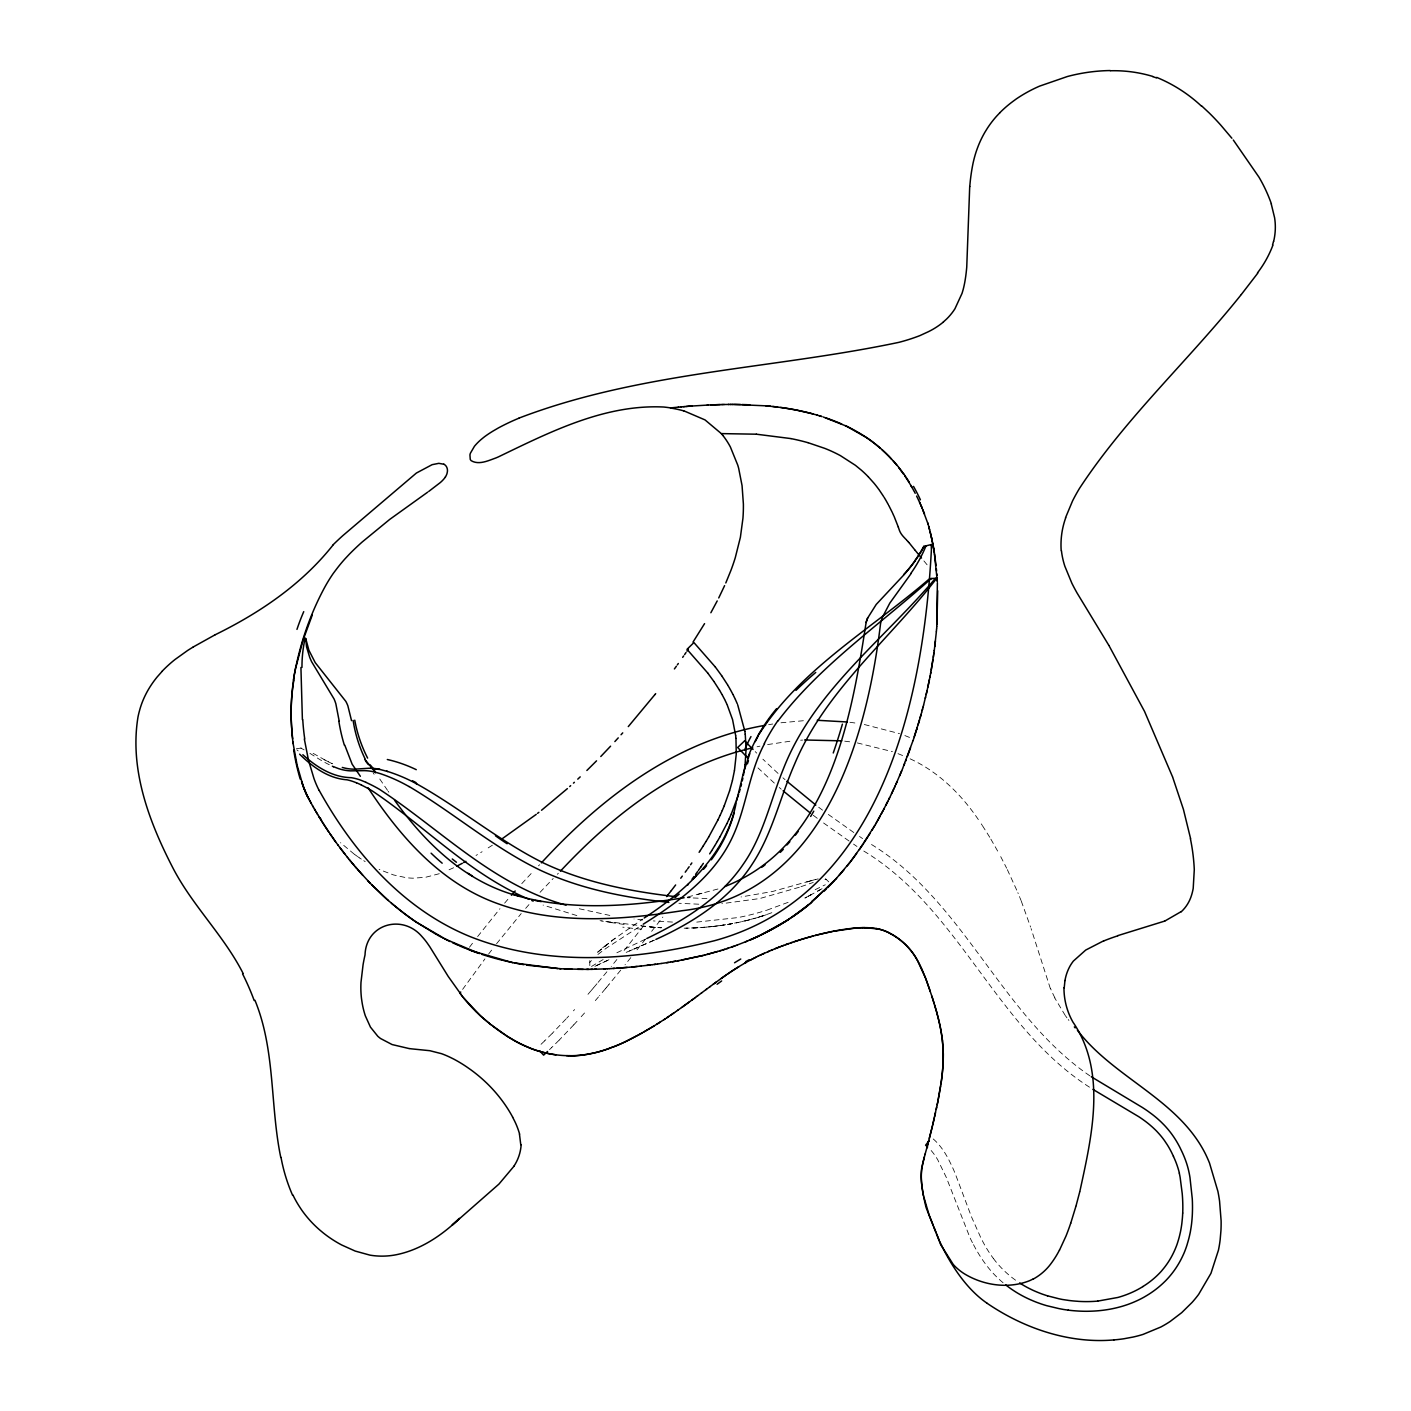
<?xml version="1.0" encoding="UTF-8"?>
<svg xmlns="http://www.w3.org/2000/svg" width="1411" height="1411" viewBox="0 0 1411 1411"><rect width="100%" height="100%" fill="white"/><g stroke="black" fill="none" stroke-linecap="round" stroke-linejoin="round"><path stroke-width="0.75" stroke-dasharray="5 3.75" d="M462.614 989.376L484.925 958.916M469.457 947.275L473.514 941.913M488.559 954.118L492.686 948.721M477.623 936.587L499.953 908.702M496.566 943.747L521.206 913.552M643.575 925.933L622.568 952.425M651.635 931.331L662.87 917.062M645.55 939.038L634.968 952.407M630.823 957.593L625.038 964.789M616.872 959.515L611.245 966.447M620.734 970.133L608.988 984.437M606.871 971.791L597.118 983.555M608.846 984.613L606.571 987.347M606.43 987.524L605.566 988.547M605.425 988.723L599.516 995.725M596.976 983.714L593.908 987.365M593.643 987.682L591.262 990.487M504.627 903.146L509.706 897.237M590.892 990.91L587.981 994.314M598.511 996.889L595.336 1000.593M525.668 908.367L530.183 903.216M584.524 1012.992L581.173 1016.731M574.577 1009.588L573.466 1010.823M521.77 883.639L533.093 871.469M577.028 1021.299L573.801 1024.809M568.668 1016.096L566.711 1018.231M540.043 892.334L553.218 878.471M573.748 1024.862L559.285 1040.013M566.023 1018.954L552.248 1033.363M538.508 865.843L539.602 864.731M557.327 874.273L558.368 873.233M552.071 1033.54L544.717 1040.807M559.109 1040.189L551.525 1047.685M544.664 1040.859L538.984 1046.256M551.454 1047.756L549.514 1049.625M615.143 938.209L596.236 953.342L612.039 940.484L642.605 919.125M597.929 954.453L602.744 950.732A253.469 253.151 -31.6 0 1 607.559 947.328L641.599 925.228M591.526 966.447L603.132 959.551M492.386 845.207L486.724 848.822M482.103 851.715L480.692 852.597M477.465 854.572L476.036 855.436M809.667 895.509L820.126 889.759M817.692 891.099L822.578 888.401M808.873 895.932L808.08 896.355L811.272 894.645L804.887 898.049L807.286 896.796M594.931 966.341L609.869 959.339L596.606 965.459M815.17 889.688L825.294 884.768M645.092 939.338L614.579 953.854M453.619 867.747L445.77 871.257M654.193 940.185L634.227 948.968M654.175 940.185L626.184 952.39M632.622 949.638L629.412 951.014M788.114 902.352L766.455 910.324M800.989 886.672L813.23 882.457M799.296 887.254L759.771 898.542L721.868 903.693M439.297 873.709L425.522 877.289L412.982 878.189A68.187 68.134 -34.9 0 1 405.874 877.624L393.581 874.961L381.023 870.199M684.176 928.191C712.802 927.856 741.498 923.57 768.536 913.975M717.952 889.001L687.157 897.131M758.43 917.291L765.168 915.139M809.614 881.099L772.54 891.487L741.092 896.955M815.241 879.564L806.88 881.893L808.697 881.364M806.88 881.893L818.168 878.877M744.849 920.977L751.64 919.231M757.054 746.789L759.929 746.154M727.688 924.434L738.006 922.512M767.619 744.567L791.853 740.969M768.625 724.69L772.734 724.002M720.774 925.493L731.127 923.852M296.31 748.8L302.554 747.795M713.843 926.374L724.231 924.999M780.971 722.785L804.781 720.598M706.893 927.062L717.317 925.951M699.909 927.591L710.368 926.745M800.654 740.211L802.612 740.087M692.924 927.962L703.401 927.362M696.434 927.803L685.94 928.156M696.752 922.106L737.83 917.591A243.539 243.239 25.2 0 0 766.438 910.271M706.929 898.56L687.351 897.713M698.78 904.204L678.903 903.269M672.518 922.071L653.328 920.924M650.683 927.098L661.3 927.75L641.811 926.374M657.773 927.574L661.3 927.75M654.228 927.344L600.045 920.678M642.781 919.954L634.015 918.984M844.695 741.163L851.997 742.098M849.933 722.291L857.147 723.296M624.156 924.452L608.564 922.177M612.004 922.723L601.739 920.995M857.324 742.927L892.44 751.657M609.852 915.439L576.993 908.261M864.326 724.513L899.512 733.614M576.852 915.58L543.094 905.068M904.874 735.572L910.183 737.688M897.978 753.65L904.768 756.402M910.113 758.818C939.179 772.134 962.425 795.487 979.904 821.89M300.808 748.077L304.123 749.876M324.071 759.612L332.414 763.757A122.087 121.805 72.7 0 1 324.124 759.524L310.843 752.063M365.184 861.592L363.756 860.692M309.909 753.351L318.745 758.889A128.383 128.101 83.2 0 0 330.227 765.185M1089.486 1087.175C995.319 1026.961 959.304 908.19 862.721 850.41M361.304 859.087L359.734 858.047M1089.874 1075.835C1000.134 1014.35 963.237 899.089 869 842.984M359.558 857.923L358.006 856.865M859.493 836.458L862.597 838.593M853.532 844.095L856.971 846.459M849.087 841.044L823.389 822.842M853.814 832.543L827.234 813.653M357.494 856.495L354.602 854.431M354.267 854.184L340.492 842.684M817.269 818.309L813.265 815.276M822.56 810.179L818.697 807.251M296.91 749.911L298.18 750.899M933.218 1138.959L933.553 1139.241A48.679 48.679 0 0 1 935.987 1141.534L936.216 1141.746A53.018 53.018 0 0 1 937.698 1143.333L938.086 1143.757A58.451 58.451 81.6 0 1 939.655 1145.591L940.096 1146.155A66.088 66.07 78.9 0 1 941.772 1148.342L941.966 1148.589A75.242 75.224 76.2 0 1 943.8 1151.235L944.418 1152.17A89.74 89.722 73.7 0 1 946.622 1155.803L946.852 1156.209A108.788 108.753 72.4 0 1 948.774 1159.719L951.596 1165.415A199.868 199.709 69.3 0 1 955 1173.088L971.597 1217.111L981.015 1238.17A174.4 174.4 0 0 0 983.837 1243.532A149.266 149.249 0 0 0 987.118 1249.194A120.799 120.782 0 0 0 993.326 1258.383M781.218 789.19L779.313 787.514M785.08 779.701L782.929 777.796M774.322 783.087L757.989 767.919M778.061 773.422L762.892 759.189M825.435 878.683L828.768 881.875M756.702 753.121L755.202 751.604M923.905 560.925L927.732 565.564M1068.921 1020.435L1068.233 1019.536M993.326 1258.383L994.896 1260.446A103.356 103.356 0 0 0 996.501 1262.439L996.872 1262.88A100.075 100.075 0 0 0 1014.491 1279.407L1015.338 1280.024A103.373 103.373 0 0 0 1016.361 1280.765M1066.963 1017.842L1065.622 1016.008M1065.252 1015.479L1054.74 997.947M388.184 791.271L388.836 792.206M387.531 790.354L377.936 776.332M981.262 823.901L982.074 825.118M982.426 825.647L989.781 837.305M990.857 839.122L999.341 854.061M975.848 1249.07L972.444 1242.668M1000.716 856.636L1006.643 868.188M1007.348 869.652L1017.084 890.905M1050.348 988.547L1031.088 928.614M1017.842 892.687L1018.231 893.586M1019.465 896.585L1019.836 897.502M1020.082 898.101L1021.053 900.5M1021.282 901.118L1030.594 927.08M589.763 960.644L589.833 966.5M1054.899 997.859A162.582 162.089 30.5 0 1 1050.507 988.476M379.876 869.67A117.942 117.677 38.9 0 1 379.118 869.299M1003.062 1282.74A110.675 110.675 0 0 1 993.415 1273.586L993.027 1273.163A108.136 108.136 0 0 1 991.263 1271.205L989.534 1269.177A132.369 132.369 0 0 1 975.901 1249.052M972.426 1242.668A212.744 212.726 0 0 1 970.133 1238.029L946.27 1177.338L937.68 1159.683A76.935 76.9 72.1 0 0 935.916 1156.879L935.758 1156.614A65.647 65.612 73 0 0 934.135 1154.286L933.694 1153.687A54.782 54.764 74.5 0 0 932.177 1151.729L931.789 1151.27A42.912 42.912 76 0 0 929.584 1148.819M589.78 962.408A61.467 61.467 0 0 1 591.421 960.556M602.656 947.804A250.17 249.923 -34.3 0 1 608.952 942.865M824.959 879.441A29.525 29.525 27 0 1 826.123 879.335M641.494 929.179A151.594 49.932 4.9 0 1 622.798 927.15M771.852 912.688A243.627 243.292 21.5 0 1 734.549 923.094M690.455 897.484A97.112 26.015 5.6 0 1 687.245 897.273M373.174 772.858A100.269 1.164 55.7 0 1 374.127 774.269M701.99 893.269A142.317 77.781 -11.5 0 1 697.581 894.38"/><path stroke-width="1.5" d="M300.931 667.474L302.395 719.681M1064.229 987.753L1064.952 980.539M936.939 624.279L937.698 590.768M936.816 626.131L937.38 582.708M936.675 628.001L936.798 626.378M936.516 629.853L936.657 628.195M969.71 186.552L966.747 267.032A185.987 185.952 -89.4 0 1 965.741 276.203L965.389 278.567A107.589 107.571 0 0 1 963.166 289.555L962.831 290.666A80.233 80.233 0 0 1 962.02 293.4L954.93 308.797A57.428 57.428 0 0 1 946.622 319.009L943.359 321.973M936.357 631.705L936.498 630.011M936.357 631.811L934.241 650.841M935.44 640.982L934.787 646.538M745.096 764.656L746.066 749.17L745.255 734.302M745.061 764.903L744.726 767.496M934.329 650.224L931.242 670.031M933.923 653.134L933.765 654.263M744.691 767.796L744.391 769.753M933.341 657.244L933.606 655.409M940.925 1084.036L941.031 1083.348A192.478 192.478 0 0 0 943.324 1053.364M940.661 1085.817L938.403 1098.728M293.4 680.137C298.726 647.614 309.221 615.76 325.006 586.764A157.468 157.327 -51.7 0 1 333.278 573.413L336.382 569.286A153.235 153.235 0 0 1 344.954 558.897L349.364 554.188A254.28 254.192 -47.7 0 1 362.186 542L389.701 519.424L427.798 492.086M933.006 659.448L930.572 673.717M744.303 770.353L743.421 775.345M294.07 676.963L293.858 678.268A219.622 217.259 48.6 0 0 292.712 738.8M734.443 770.635L736.26 754.091L735.96 738.447M734.425 770.706L732.45 780.389M294.07 675.957L295.869 666.609M922.088 1166.844L923.94 1158.519M930.837 672.306L929.867 677.403M930.149 675.957L927.838 687.192M938.262 1099.416L937.909 1101.268M937.698 1102.273L941.102 1082.819A245.161 245.161 0 0 0 941.895 1076.805L942.513 1070.755A176.428 176.428 0 0 0 943.183 1058.62L943.201 1054.564A139.83 139.83 0 0 0 943.077 1049.502L942.901 1046.468A141.365 141.365 0 0 0 941.384 1033.381L940.714 1029.395A220.539 220.539 0 0 0 935.705 1008.742L934.593 1004.844M932.459 1125.907L937.733 1102.15M929.426 679.626L927.027 690.879M937.592 1102.82L937.221 1104.672M742.874 778.096L742.257 780.936M936.728 1107.018L936.234 1109.346M296.098 666.468L302.995 640.312L312.219 615.196M935.511 1112.662L935.07 1114.655M934.629 1116.63L934.858 1115.642M927.098 690.561L923.605 705.041M926.745 692.095L926.18 694.529M934.399 1117.618L932.794 1124.532M736.63 800.778L743.65 771.923L749.788 753.721M732.397 780.6L729.593 790.795M736.119 802.947C726.63 854.043 685.728 890.852 644.192 918.014M925.598 697.034L925.299 698.286M932.248 1126.789L932.548 1125.519M929.373 1138.307L932.318 1126.489M932.018 1127.689L926.78 1148.095M1079.838 1191.466C1091.708 1136.631 1107.176 1071.99 1072.924 1022.075A69.21 69.104 58.7 0 1 1063.965 987.753M741.498 784.128L740.881 786.544M867.642 617.983A36.545 36.263 -75.8 0 0 866.107 622.498C851.027 720.439 829.033 845.648 724.866 886.531M1079.715 1191.925L1076.064 1205.77M923.129 706.84L923.57 705.165M923.094 707.017L922.177 710.438M928.244 1142.593L928.738 1140.723M927.909 1143.845L927.239 1146.385M1273.533 241.387L1272.51 245.055M922.6 708.851L921.7 712.238M924.099 1157.884L924.364 1156.897M926.904 1147.654L925.016 1154.515M921.612 712.537L920.184 717.635M925.175 1153.969L922.882 1162.787A68.433 68.433 0 0 0 921.806 1168.661L921.63 1170.16A60.867 60.867 0 0 0 921.365 1179.279L921.436 1180.795A87.923 87.923 0 0 0 921.736 1184.34L922.018 1186.845A122.616 122.616 0 0 0 922.441 1189.861L923.482 1195.858M921.101 714.372L918.085 724.778M1075.888 1206.387L1070.72 1223.249M740.105 789.366L739.276 792.224M919.531 719.927L913.658 738.711M729.54 790.971L724.302 805.646M916.762 729.117L917.326 727.282M738.676 794.181L731.304 813.988M916.691 729.311L914.275 736.842M913.023 740.581L913.57 738.976M912.97 740.74L902.581 768.678M1065.534 517.714L1072.572 500.887A185.917 185.405 -49.9 0 1 1079.503 488.365C1125.749 417.779 1188.732 360.334 1241.239 294.599M910.536 747.777L907.344 756.525M905.509 761.34L906.232 759.418M903.975 765.221L904.663 763.492M724.266 805.752L722.291 810.461M902.476 768.942L896.003 784.093M901.7 770.829L899.601 775.856M722.238 810.62L720.174 815.223M731.215 814.218L729.117 818.909M725.801 582.955L730.951 570.326A222.427 222.427 0 0 0 735.29 557.645L740.387 537.309L742.944 518.243A159.461 159.461 0 0 0 743.385 504.027L742.063 485.631L738.676 468.364A117.289 117.289 0 0 0 737.759 465.136L730.369 446.952A76.123 76.123 0 0 0 722.82 435.382M896.92 782.029L895.826 784.481M724.601 585.636L718.728 597.947M894.909 786.509L895.526 785.151M894.468 787.479L895.227 785.786M894.592 787.197L890.606 795.698M728.993 819.174L726.894 823.636M720.069 815.417L717.899 819.985M893.657 789.225L891.523 793.776M888.859 799.261L890.5 795.91M726.806 823.777L720.051 836.67M717.864 820.056L708.763 836.899M889.671 797.638L883.586 809.632M764.515 743.65C748.571 773.457 746.419 808.203 731.815 838.487C713.543 876.619 678.109 902.335 643.222 924.205M887.766 801.466L885.843 805.293M755.202 741.657L758.095 736.136M717.211 600.927L710.862 612.744M1059.52 1250.111L1065.993 1236.071A233.291 233.291 0 0 0 1070.702 1223.249M884.238 808.38L876.407 822.684M883.145 810.461L881.169 814.165M880.235 815.858L877.483 820.814M719.945 836.864L717.37 841.362M875.702 823.918L876.637 822.296M875.878 823.618L873.709 827.322M759.947 732.838C801.801 668.32 871.257 628.883 928.491 579.639A16.861 16.844 -4.2 0 1 930.413 578.598M717.247 841.556L714.583 846.018M708.639 837.111L706.064 841.415M874.767 825.523L859.387 849.598M704.565 623.627L693.013 642.093M873.162 828.257L871.91 830.321M714.477 846.194L711.726 850.621M705.941 841.591L703.295 845.859M870.023 833.407L868.753 835.471M445.382 476.918L445.929 476.018A12.593 12.576 0 0 0 447.058 473.338L447.393 471.574A8.872 8.872 0 0 0 447.305 468.963L447.181 468.47A6.561 6.561 0 0 0 443.865 464.184M514.345 1165.786L498.912 1184.111L452.155 1225.154L459.404 1218.381A163.905 163.905 0 0 1 450.356 1226.706C434.711 1239.934 416.368 1250.746 396.085 1254.767A72.966 72.966 0 0 1 369.964 1255.137L355.184 1251.063L341.709 1244.996A118.348 118.348 0 0 1 323.225 1232.897L319.733 1229.986A109.97 109.97 0 0 1 301.584 1209.88L300.472 1208.204A108.612 108.612 0 0 1 294.705 1198.556L292.906 1195.011M711.638 850.78L709.662 853.867M703.189 846.036L700.173 850.71M868.1 836.476L863.902 842.967M699.821 851.256L699.098 852.332M688.374 649.06L686.963 651.141M911.312 573.236L889.812 603.114L882.404 617.33A50.567 50.461 0.3 0 0 880.552 623.627C866.442 741.657 821.784 894.75 682.113 910.712C619.288 920.466 552.248 925.21 491.857 901.435C438.168 880.199 398.925 834.924 368.024 787.744M862.897 844.466L850.498 861.662M686.011 652.535L684.582 654.598M703.348 863.356L700.703 867.183M683.63 655.974L682.677 657.35M778.043 720.898C820.02 665.428 878.7 625.655 930.025 579.551A15.521 15.486 -4.2 0 1 931.789 578.51M700.667 867.236L698.374 870.481M1257.765 273.152L1241.363 294.44M691.849 862.95L690.543 864.784M460.744 992.021L459.915 993.185L461.326 995.02M678.321 663.505L677.351 664.863M697.616 871.557L695.57 874.397M689.168 866.724L687.668 868.806M914.945 561.031L913.217 563.412M676.38 666.239L674.405 668.937M856.636 853.461L850.939 861.098M686.91 869.846L685.217 872.192M694.089 876.425L692.095 879.159M682.307 876.108L680.737 878.224M688.427 884.097L687.633 885.138M675.64 884.962L671.336 890.57M671.089 890.87L668.161 894.645M929.302 1140.441L925.598 1145.221A35.628 35.61 79.7 0 1 927.309 1146.649L927.662 1146.949M850.286 861.945L847.111 865.948M667.844 895.068L666.662 896.585M850.057 862.227L835.153 879.847M655.674 693.63L654.951 694.529M654.827 694.688L628.283 726.594M843.937 869.811L839.086 875.473M511.399 895.279L515.174 890.994M622.727 732.873L621.052 734.743M618.247 737.865L614.861 741.569M836.6 878.259L810.461 903.34M162.212 671.266L157.256 676.857A97.571 97.377 47.7 0 0 149.954 686.963L149.725 687.316A89.175 88.999 46.6 0 0 142.052 702.749A87.993 87.835 40.6 0 0 140.042 708.745L139.107 712.149A97.976 97.818 36.9 0 0 137.996 716.982C129.353 769.559 149.125 821.943 172.918 867.959C192.425 905.686 223.926 935.616 243.151 973.502M610.593 746.172L600.786 756.508M834.342 880.711L827.622 887.713M999.729 112.862L996.536 116.266A98.664 98.664 0 0 0 987.4 128.207L984.843 132.352A100.781 100.781 0 0 0 977.558 147.785L976.412 150.977A111.469 111.469 0 0 0 973.855 159.778L973.149 162.759A188.421 188.421 -71.4 0 0 969.78 186.552M541.418 862.862C601.315 797.568 676.222 740.475 765.556 725.254M596.536 760.846L586.87 770.477M560.432 871.134C612.903 815.064 676.38 765.097 752.769 747.812M333.313 544.681C302.095 584.207 260.135 612.656 215.336 634.685M826.423 888.895L824.112 891.152M580.203 776.861L577.769 779.154M547.556 1051.477L543.623 1055.146L539.513 1050.701M574.383 782.294L573.448 783.14M570.661 785.68L569.727 786.527M567.381 788.626L541.524 810.267M1181.166 911.612L1164.922 920.995M811.66 902.352L791.783 917.309M810.267 903.499L809.702 903.975A237.119 237.119 0 0 1 796.809 913.817L786.509 920.766M538.879 812.33L537.556 813.353M536.233 814.376L501.487 839.245M701.443 993.009L706.523 989.234M701.655 992.85L696.963 996.342M706.064 989.587L710.174 986.518M695.164 997.683L697.598 995.866M709.927 986.712L713.843 983.82M695.482 997.436L691.901 1000.082M693.983 998.547L681.372 1007.701M713.208 984.278L716.294 982.021M714.389 983.414L722.044 977.876M689.45 1001.863L682.077 1007.207M721.215 978.458L726.189 974.966M428.856 491.345L440.144 482.685A31.042 31.024 -35.6 0 0 445.47 476.971M722.45 977.576L723.49 976.853M680.79 1008.107L677.509 1010.435M723.702 976.712L730.369 972.126M677.95 1010.117L675.851 1011.599M675.463 1011.863L670.878 1015.02M673.805 1013.01L666.239 1018.142L668.796 1016.431M727.088 974.348L728.464 973.414M729.328 972.832L731.798 971.174M730.792 971.844L732.979 970.398M664.599 1019.236L665.428 1018.671L663.752 1019.783M732.485 970.733L738.888 966.676M664.034 1019.606L654.21 1025.85M733.279 970.204L733.579 970.01A229.464 229.464 0 0 1 748.006 961.367L750.07 960.256M788.678 919.355L784.833 921.806A248.318 248.318 0 0 1 769.912 930.431L758.607 936.11M660.366 1021.97L656.679 1024.315M786.174 920.977L761.111 934.911M1142.91 1286.567L1142.451 1286.85A91.115 91.115 0 0 1 1134.973 1290.977A95.578 95.578 0 0 1 1128.13 1294.01A99.475 99.475 0 0 1 1122.715 1295.986L1122.133 1296.18A103.567 103.567 0 0 1 1117.847 1297.467L1097.74 1301.101M653.84 1026.079L638.601 1034.933M653.628 1026.203L644.016 1031.9M193.254 646.961L215.213 634.738M744.514 963.325L746.278 962.337M642.393 1032.834L625.091 1041.829A207.787 207.646 -23.5 0 1 619.57 1044.369L609.235 1048.479A140.095 140.095 0 0 1 602.515 1050.719L599.604 1051.565A121.381 121.364 -10.4 0 1 593.714 1053.029L587.752 1054.211A107.836 107.836 0 0 1 578.722 1055.357L576.199 1055.534A105.666 105.666 0 0 1 572.16 1055.693L567.857 1055.693A108.294 108.294 0 0 1 556.992 1054.934L556.34 1054.864A110.005 110.005 0 0 1 525.668 1046.274M465.895 861.345L463.602 862.597M462.314 863.303L456.635 866.266M637.719 1035.409L634.033 1037.367A219.305 219.305 0 0 1 614.755 1046.415L613.803 1046.75M749.841 960.38L752.522 958.969M750.723 959.903L753.421 958.51M753.174 958.633L758.183 956.129M753.88 958.263L756.137 957.134M646.785 938.509C683.453 920.889 719.945 898.701 743.174 864.343C763.263 835.7 770.353 800.848 783.37 768.907C813.406 691.619 882.686 640.682 934.717 579.163A11.429 11.394 -5.4 0 1 935.863 578.263M757.901 956.27L760.564 955M759.788 955.37L761.464 954.577M758.413 936.198L755.749 937.433M758.201 936.287L750.599 939.708M761.164 954.718L762.381 954.171M655.868 939.426C693.33 922.477 729.752 899.107 752.38 863.885C772.452 833.372 780.124 797.109 794.64 764.004C825.082 691.002 888.718 640.329 936.11 579.074A11.5 11.464 -5.7 0 1 937.116 578.175L930.431 578.616M762.081 954.295L772.099 949.938M763.016 953.871L764.392 953.254M754.726 937.892L745.431 941.86M767.831 951.737L769.436 951.049M1103.878 940.714L1085.712 950.062L1073.401 961.05A40.249 40.213 38.7 0 0 1069.485 967.064A44.835 44.799 46 0 0 1064.988 980.539M519.054 418.079C640.717 371.516 772.734 368.976 898.895 342.344A187.346 187.293 -22.6 0 0 919.866 335.624L928.403 331.691A74.448 74.43 -22.5 0 0 943.395 322.025M771.059 950.361L772.681 949.691M747.513 941.014L737.159 945.053M772.328 949.832L776.561 948.121M775.15 948.686L781.747 946.128M1164.692 921.083L1117.759 935.634M777.038 947.945L778.449 947.381M778.925 947.204L780.336 946.658M781.183 946.34L787.215 944.118M782.223 945.952L783.652 945.423M735.431 945.687L737.106 945.088M785.557 944.717L788.89 943.536M735.36 945.723L731.939 946.922M787.461 944.03L792.259 942.372M733.597 946.34L726.736 948.686M790.813 942.865L799.49 940.008M794.181 941.719L795.628 941.243M728.323 948.174L723.243 949.815M796.104 941.084L797.55 940.626M798.044 940.467L800.937 939.55M724.778 949.321L719.751 950.891M800.319 939.744L802.647 939.02M801.43 939.391L806.051 937.998M721.215 950.432L705.077 954.965M802.877 938.95L804.817 938.368M805.787 938.086L816.51 935.105M717.652 951.508L706.876 954.489M806.757 937.804L807.727 937.521M808.221 937.38L811.378 936.481M812.119 936.287L813.089 936.022M815.258 935.44L818.486 934.611M817.498 934.858L825.382 932.953M702.59 955.582L704.883 955M818.962 934.488L832.314 931.472M703.26 955.406L681.425 960.15M702.167 955.688L677.756 960.838M826.37 932.742L833.76 931.189A213.202 213.202 0 0 1 853.461 928.209L863.073 927.662A87.482 87.482 0 0 1 867.377 927.68L871.081 927.874A48.609 48.609 0 0 1 888.895 932.636M833.319 931.278L855.842 928.032M923.905 546.374L932.847 544.187M684.106 897.731C627.525 906.656 568.016 911.136 512.44 894.398C462.667 879.37 424.058 841.45 394.498 800.125M679.15 960.574L672.253 961.791M675.587 961.208L670.419 962.09M670.243 962.126L661.3 963.484M666.662 962.69L668.461 962.408M661.212 963.501L657.72 963.995M657.526 964.03L654.14 964.489M655.674 964.277L652.341 964.718M651.97 964.754L646.961 965.371M650.136 965.001L641.123 966.041M639.395 966.235L640.876 966.076M639.024 966.27L629.747 967.188M637.172 966.464L631.599 967.029M678.515 407.126L670.56 407.902A119.247 119.229 -15.4 0 0 663.646 407.021C604.719 404.163 550.096 431.942 498.4 456.882A120.905 120.764 -26.3 0 1 495.79 457.993C488.206 460.691 478.858 465.242 471.221 460.691A4.603 4.603 0 0 1 470.251 459.333L469.934 454.924A13.263 13.246 0 0 1 470.41 453.196L474.466 446.246A54.659 54.641 -26.1 0 1 482.421 438.433L484.502 436.757A107.977 107.942 -24 0 1 495.173 429.808L498.524 427.868A217.082 217.029 -22.9 0 1 519.072 418.132M678.285 407.162L681.548 406.862M628.971 967.258L616.748 968.228M681.072 406.897L683.876 406.668M627.154 967.417L613.027 968.475M683.647 406.685L685.04 406.562M684.811 406.58L686.628 406.439M686.24 406.474L687.739 406.35M1113.985 1339.903C1069.027 1343.942 1023.398 1328.104 987.047 1303.235M687.492 406.368L688.744 406.262M688.356 406.297L690.102 406.156M689.803 406.192L691.267 406.068M856.336 927.997L858.858 927.821M690.984 406.103L692.36 405.998M691.849 406.033L708.093 405.045M614.508 968.369L611.175 968.581M609.305 968.687L610.875 968.599M607.453 968.775L609.058 968.704M804.57 739.981L841.767 740.846M607.259 968.793L594.525 969.251M707.211 405.08L710.862 404.922M603.626 968.951L605.442 968.881M710.668 404.922L712.678 404.834M712.255 404.851L722.573 404.534M713.825 404.798L720.174 404.587M596.289 969.216L590.874 969.322M721.762 404.551L724.178 404.498M862.897 927.662L864.925 927.644M723.596 404.516L729.064 404.446M592.567 969.304L587.241 969.375M1110.281 70.55L1110.157 70.55A176.763 176.763 0 0 0 1067.404 76.511L1039.59 86.124A142.511 142.511 0 0 0 1016.326 98.911L1012.657 101.61A110.146 110.146 0 0 0 999.711 112.862M728.217 404.446L740.528 404.498M586.711 969.375L588.828 969.357M586.976 969.375L564.435 968.951M730.263 404.446L731.268 404.428M570.167 1055.71L569.021 1055.71M732.291 404.428L733.314 404.428M817.269 720.28L847.358 721.991M583.254 969.392L577.663 969.339M734.337 404.428L766.367 405.857M568.633 1055.71L566.587 1055.675M741.886 404.534L747.389 404.692M572.072 969.234L559.532 968.687M748.535 404.728L749.788 404.781M560.89 968.775L526.638 965.159M756.296 434.2L721.321 433.6L705.024 419.914L683.682 410.76M756.384 434.2L790.971 438.592M557.874 968.581L514.68 963.007M765.82 405.804L776.773 406.95M766.967 405.909L770.459 406.245M668.885 902.387C624.756 897.625 580.327 889.053 539.919 870.058C493.162 847.447 453.636 812.877 409.102 786.527M675.904 896.708C630.646 891.452 585.036 882.686 543.605 863.056C498.453 840.656 459.686 807.586 415.628 783.264M772.787 406.491L775.115 406.756M776.932 406.985L781.341 407.55M776.121 406.879L777.602 407.056M1068.25 1310.131L1067.263 1309.99A145.633 145.368 6.5 0 1 1063.277 1309.426L1062.095 1309.196A144.539 144.239 6.6 0 1 1058.321 1308.456L1046.75 1305.686A132.123 131.84 19.7 0 1 1043.717 1304.769L1041.741 1304.134A128.842 128.683 20.3 0 1 1038.955 1303.147L1036.75 1302.353A124.715 124.679 20.5 0 1 1031.847 1300.342L1030.383 1299.725A118.912 118.912 0 0 1 1017.701 1293.164L1016.484 1292.423A114.026 114.026 0 0 1 1013.204 1290.307L1012.304 1289.725A110.675 110.675 0 0 1 1005.814 1284.962M555.987 1054.811L554.982 1054.687A108.4 108.4 5.9 0 1 550.995 1054.035L548.509 1053.576A108.876 108.876 0 0 1 545.528 1052.923L542.582 1052.2A109.793 109.793 0 0 1 536.762 1050.525L533.887 1049.555A111.328 111.328 0 0 1 531.047 1048.514L520.518 1043.875A144.998 144.998 0 0 1 509.777 1037.861L507.625 1036.538M408.996 1048.532L392.117 1044.563L380.617 1038.549A36.157 36.157 0 0 1 377.76 1036.221L370.44 1027.102L365.326 1015.814A85.507 85.507 0 0 1 361.974 1001.81L361.481 998.441A94.819 94.819 0 0 1 360.987 982.356L363.068 964.771A165.616 165.616 0 0 1 365.026 954.912C366.084 923.605 402.629 913.799 421.977 936.587A66.634 66.634 0 0 1 428.415 944.77A117.554 117.519 58.5 0 1 429.896 946.922L448.239 976.465L462.402 996.342M780.689 407.462L783.246 407.832M781.976 407.638L785.169 408.114M783.899 407.92L786.333 408.29A266.256 266.097 -6.7 0 1 795.698 409.931L811.237 413.476M785.804 408.22L795.698 409.931A243.98 243.821 -5.1 0 1 810.831 413.352L812.859 413.917M523.887 964.701L512.175 962.496M876.266 928.561L877.254 928.738A47.092 46.792 27 0 1 879.229 929.196L881.663 929.849A45.769 45.593 30.4 0 1 888.877 932.812L892.898 934.964A70.85 70.815 39 0 1 895.456 936.587L896.726 937.415A67.781 67.763 42.2 0 1 901.558 941.084L902.335 941.737M791.165 438.645L794.164 439.262A208.246 208.246 0 0 1 807.215 442.472L807.974 442.684M378.783 769.154L387.743 771.517M512.899 962.637L503.656 960.574M511.717 962.39L471.309 950.661M502.228 960.221L497.96 959.127A277.226 277.226 0 0 1 482.65 954.63L481.874 954.383M811.731 413.599L817.463 415.204M808.221 442.754L824.835 448.398A141.647 141.647 0 0 1 840.427 455.647L855.207 465.189M817.057 415.099L819.491 415.822M819.28 415.751L821.96 416.58M566.093 905.157C493.444 885.42 440.408 829.245 379.259 789.19A150.589 150.254 72.3 0 0 365.908 782.347M1047.562 1295.845L1058.779 1298.72A133.745 133.604 4.1 0 0 1062.43 1299.478L1063.612 1299.654A136.02 135.632 6.9 0 0 1067.474 1300.219L1068.444 1300.395A135.121 135.015 6 0 0 1077.651 1301.277L1078.198 1301.348A131.417 131.417 0 0 0 1087.881 1301.595L1087.987 1301.595A125.156 125.156 0 0 0 1097.74 1301.101M819.95 415.963L821.29 416.368M823.301 417.003L846.459 426.157L866.619 437.657A142.952 142.917 -82.6 0 1 873.744 442.807A140.359 140.306 78 0 1 881.134 448.892A140.747 140.641 66.1 0 1 890.711 458.187L891.523 459.139M1152.805 76.653L1156.473 77.905M479.528 953.589L444.236 938.668M470.304 950.273L468.276 949.497M466.212 948.668L467.2 949.074M465.224 948.28L459.316 945.793M333.455 766.667L338.622 768.642A44.923 44.852 -81.2 0 0 350.14 770.865L364.585 770.653A47.233 47.163 72.1 0 1 375.097 772.117L380.564 773.722A162.071 161.842 -33.4 0 1 409.067 786.597M356.472 782.735L361.392 784.957M531.788 900.518L533.182 901.118M443.848 464.237L438.821 463.337L432.101 464.678L416.404 473.038L342.855 535.616A277.614 277.473 -38.5 0 0 333.261 544.628M529.054 899.336C469.74 874.326 425.134 826.282 372.416 791.024A148.719 148.314 68.4 0 0 361.357 785.01M458.346 945.37L452.525 942.724M365.925 782.311L360.881 780.212A52.066 51.819 51.8 0 0 351.216 777.673C332.485 777.32 316.329 766.896 302.854 754.726M525.28 1046.115L525.421 1046.186A133.498 133.428 28.2 0 1 509.389 1037.544L508.912 1037.35M449.033 941.066L450.003 941.543M448.081 940.608L416.651 922.406M889.318 932.971L890.253 933.465A61.502 61.431 36.5 0 1 891.576 934.205L892.457 934.699A68.222 68.222 0 0 1 905.227 944.329L906.179 945.282A66.582 66.582 0 0 1 914.645 955.723L918.261 961.773A108.012 108.012 0 0 1 921.189 967.699L921.612 968.616M442.331 937.68L443.283 938.174M441.378 937.186L437.586 935.158M436.634 934.629L415.222 921.418M508.366 1037.014L505.067 1034.898M1092.925 1089.38L1138.8 1116.718A142.352 142.352 0 0 1 1142.557 1119.276L1145.168 1121.163A109.405 109.405 0 0 1 1147.231 1122.75L1148.078 1123.421A99.846 99.846 0 0 1 1151.235 1126.084L1151.764 1126.542A90.463 90.463 0 0 1 1155.062 1129.611L1155.309 1129.841A84.819 84.819 0 0 1 1156.914 1131.463L1158.625 1133.333A82.949 82.949 0 0 1 1161.235 1136.349L1161.729 1136.966A81.379 81.379 0 0 1 1164.392 1140.458L1167.25 1144.727A90.004 90.004 0 0 1 1169.331 1148.219L1169.596 1148.695A101.751 101.733 0 0 1 1171.659 1152.593L1173.458 1156.367M506.972 1036.115L491.01 1024.703M1091.285 1076.769L1142.222 1107.388A161.577 161.577 0 0 1 1147.831 1111.145L1151.746 1114.02A117.342 117.342 0 0 1 1153.775 1115.59L1153.881 1115.678A109.652 109.635 0 0 1 1157.673 1118.835L1157.937 1119.082A100.886 100.886 0 0 1 1161.376 1122.256L1163.705 1124.585A93.32 93.32 0 0 1 1165.557 1126.542L1166.297 1127.371A92.403 92.403 0 0 1 1169.031 1130.599L1169.49 1131.163A91.01 91.01 0 0 1 1172.276 1134.85L1172.47 1135.132A89.51 89.51 0 0 1 1173.811 1137.054L1175.24 1139.241A97.694 97.694 0 0 1 1177.356 1142.751L1177.762 1143.457A109.935 109.935 0 0 1 1179.896 1147.425L1182.189 1152.187A119.106 119.106 0 0 1 1183.864 1156.015L1184.094 1156.544A99.511 99.511 0 0 1 1186.175 1162.064L1186.316 1162.452A87.623 87.623 0 0 1 1189.173 1173.105L1189.314 1173.811A121.399 121.399 0 0 1 1189.984 1177.621L1192.26 1198.644A164.999 164.999 0 0 1 1192.436 1202.807L1192.454 1203.724A151.294 151.294 0 0 1 1192.383 1213.301L1192.366 1213.83A135.773 135.773 0 0 1 1191.572 1223.796A122.916 122.845 -83.9 0 1 1190.849 1228.893L1190.813 1229.016A116.619 116.496 -83.1 0 1 1190.249 1232.367L1189.879 1234.078A106.407 106.336 -85.6 0 1 1187.427 1243.479L1187.162 1244.484A97.288 97.253 -62.5 0 1 1183.9 1253.409L1183.123 1255.102A90.604 90.586 -63.8 0 1 1178.467 1264.009A87.835 87.835 0 0 1 1169.013 1277.078L1168.431 1277.731A88.611 88.611 0 0 1 1165.38 1280.994L1165.063 1281.294A95.807 95.807 0 0 1 1145.062 1296.533L1144.603 1296.815A101.133 101.133 0 0 1 1140.635 1298.967L1140.035 1299.266A103.409 103.409 0 0 1 1136.79 1300.819A106.583 106.583 0 0 1 1129.682 1303.782L1128.306 1304.293A110.781 110.781 0 0 1 1124.073 1305.704L1123.491 1305.898A114.467 114.467 0 0 1 1119.064 1307.15L1118.059 1307.415A120.164 120.164 0 0 1 1109.24 1309.32L1108.288 1309.479A127.713 127.713 0 0 1 1098.763 1310.713L1098.375 1310.748A134.821 134.821 0 0 1 1088.357 1311.26L1088.322 1311.278A140.853 140.853 0 0 1 1078.286 1311.048L1077.722 1311.013A144.645 144.627 6.5 0 1 1068.25 1310.149M416.157 922.071L412.065 919.231M414.763 921.118L404.886 913.993M986.889 1303.111C966.464 1289.054 950.591 1264.891 939.567 1241.204M411.501 918.843L409.278 917.238M408.731 916.85L407.62 916.039M407.074 915.633L398.925 909.372M404.34 913.587L391.411 903.181M855.701 465.559L861.327 470.163A111.504 111.504 0 0 1 868.206 476.724L868.312 476.83M492.845 1026.15L493.462 1026.626A200.662 200.662 0 0 0 504.203 1034.316M873.815 442.878L873.744 442.807A143.269 143.252 -79.1 0 0 865.507 436.899A149.231 149.213 -51.5 0 0 857.482 431.96A160.783 160.731 -21.8 0 0 845.26 425.611M815.823 805.046L786.862 781.253M810.196 812.93L783.105 790.83M491.945 1025.444L488.576 1022.781M874.767 443.618L880.411 448.275M490.34 1024.192L489.158 1023.24M398.078 908.702L394.498 905.774M463.708 998.018L480.322 1015.691A178.615 178.068 42.8 0 0 484.925 1019.642L488.77 1022.922M393.881 905.262L387.143 899.46M902.529 941.895L902.723 942.054A66.017 66.017 0 0 1 912.053 952.037L912.952 953.254A71.308 71.308 0 0 1 917.027 959.568L925.51 977.999M388.36 900.535L384.462 897.043M1201.696 105.931L1209.227 112.986A255.497 255.497 0 0 1 1220.938 125.314L1231.874 138.243M386.543 898.93L371.552 884.609M882.21 449.88L885.402 452.878M299.626 754.197C312.66 766.949 328.269 778.484 347.088 779.807A54.694 54.376 50.8 0 1 356.436 782.805M383.933 896.567L369.999 883.021M364.885 759.453L373.368 769.859M885.72 453.178L888.771 456.212M476.407 1012.022L476.689 1012.287A179.074 179.074 0 0 0 488.135 1022.393M476.124 1011.74L475.031 1010.664M748.359 758.448L737.653 747.513L744.638 740.81L753.033 749.435M474.766 1010.399L474.502 1010.117A154.84 154.84 0 0 1 464.625 999.129L462.826 996.942M889.036 456.494L890.676 458.222M370.246 883.286L367.671 880.587M1077.404 1030.242C1113.773 1077.969 1177.85 1098.869 1205.488 1154.004A136.99 136.99 0 0 1 1209.509 1163.052L1217.905 1191.36A168.597 168.597 0 0 1 1219.563 1201.114L1221.115 1220.797A144.169 144.169 0 0 1 1220.938 1230.657L1220.145 1239.881A124.045 124.045 0 0 1 1218.434 1250.217L1210.955 1273.339L1198.662 1294.346A115.349 115.349 0 0 1 1192.03 1302.476L1181.712 1312.653L1170.195 1321.437A108.488 108.488 0 0 1 1160.689 1327.081L1143.069 1334.4A120.623 120.623 0 0 1 1132.927 1337.081L1123.809 1338.774A149.531 149.531 0 0 1 1113.985 1339.903M369.559 882.563L357.442 869.317M906.179 539.602L903.463 536.709A27.232 27.232 0 0 1 901.047 533.605L900.782 533.146A16.368 16.368 0 0 1 900.236 532.194L899.759 531.206A23.74 23.74 0 0 1 899.23 529.848L898.296 527.061M868.488 477.024L874.044 483.25A121.628 121.628 0 0 1 878.771 489.352L879.282 490.076M906.726 540.166L907.926 541.471M891.046 458.61L893.269 461.062M1075.182 1027.878L1074.318 1026.908M362.627 875.137L351.321 862.103M908.084 541.665L909.372 543.112M893.392 461.221L895.262 463.372M356.63 868.382L355.025 866.513M721.48 433.794L722.802 435.399M909.566 543.358L914.787 549.849M354.232 865.578L349.205 859.511M895.738 463.954L896.902 465.348M921.506 558.033L915.104 550.237M350.704 861.345L347.353 857.218M347.617 857.571L337.758 844.783M1233.285 139.989L1258.965 177.151A151.153 151.153 0 0 1 1271.399 203.907M462.755 996.836L461.803 995.637M898.648 467.517L901.488 471.239M345.184 854.484L339.998 847.782M715.289 666.962L693.912 642.569L686.998 649.342L707.705 672.976M715.342 667.033L721.638 675.64M707.758 673.047L713.843 681.39M901.523 471.292L903.499 474.025M338.04 845.136L333.913 839.457M335.589 841.803L325.341 826.864M374.18 770.97L375.502 772.822M333.754 839.245L332.414 837.34M879.6 490.517L883.639 496.566M360.369 776.297L352.15 764.215L344.76 745.131M331.779 836.423L329.892 833.689M904.627 475.666L905.456 476.865M721.779 675.851L727.476 684.635M713.984 681.584L719.469 690.12M328.657 831.873L319.345 817.322M905.985 477.659L906.779 478.876M907.008 479.229L910.007 484.026M320.879 819.085L320.244 818.115M324.618 825.735L323.207 823.548M322.537 822.472L321.214 820.373M320.262 818.821L319.962 818.327M319.539 817.639L318.657 816.175M727.635 684.899L730.157 689.238M318.957 816.669L313.365 807.145M719.504 690.155L722.097 694.653M317.581 814.394L315.941 811.607M1108.923 645.48L1144.533 711.409L1172.506 776.738M1108.781 645.268L1077.052 592.973A216.253 216.006 -5.3 0 1 1071.901 583.307L1064.846 566.217A79.281 79.192 -26.2 0 1 1061.619 552.195L1061.495 550.819M910.43 484.749L911.788 487.077M910.8 485.384L911.929 487.324M315.429 810.708L314.406 808.962M912.035 487.518L914.152 491.345M313.454 807.268L312.519 805.646M311.196 803.282L312.554 805.716M730.439 689.75L732.785 694.124M311.214 803.335L308.974 799.173M310.808 802.577L308.109 797.515M722.379 695.147L724.531 699.239M512.704 1117.195L511.787 1115.519A127.925 127.925 0 0 0 505.755 1105.73L505.279 1105.025A144.045 144.045 0 0 0 495.931 1092.872L495.702 1092.608A143.181 143.181 0 0 0 486.971 1083.348L483.797 1080.367A148.984 148.984 0 0 0 470.674 1069.679L466.53 1066.787A134.151 134.151 0 0 0 453.883 1059.167L450.585 1057.527A93.726 93.726 0 0 0 441.537 1053.682L429.844 1050.701L412.012 1048.902A123.515 123.515 0 0 1 409.278 1048.567M888.383 504.732L886.249 500.905A140.536 140.536 0 0 0 884.203 497.466M888.771 505.438L892.193 512.246M914.504 491.998L915.192 493.303M319.186 790.389C353.385 852.226 402.982 909.072 469.598 936.393C547.292 967.47 634.862 960.38 714.46 940.714C881.593 895.138 923.5 699.556 931.401 549.62A159.02 158.261 -39.6 0 0 931.242 544.981M733.067 694.671L735.131 698.921M724.76 699.68L726.718 703.772M916.603 496.072L918.561 500.094M918.579 500.164L919.707 502.598M892.51 512.934L893.886 515.985M735.413 699.521L737.3 703.824M919.531 502.175L920.466 504.274M919.849 502.88L921.506 506.637M921.824 969.075L924.293 974.93M727.088 704.583L732.574 719.645L735.66 735.537M894.309 516.92L898.26 526.938M920.695 504.803L921.101 505.72M921.242 506.02L921.947 507.695M921.63 506.937L922.23 508.366M922.053 507.925L928.032 523.975M922.759 509.618L923.888 512.44M737.671 704.724L744.867 731.321M929.143 1215.171L923.464 1195.699A161.013 161.013 0 0 1 922.6 1190.902M929.39 1215.788L931.877 1221.979M932.124 1222.614L933.359 1225.7M933.853 1226.953L936.093 1232.526M936.587 1233.761L937.574 1236.248M937.821 1236.865L939.073 1239.952M924.505 975.424L926.039 979.41M924.117 513.022L924.487 513.974M925.863 978.952L926.392 980.363M926.127 979.657L929.62 989.428M254.95 1000.276C275.498 1050.331 269.995 1105.377 280.771 1157.426M1172.629 777.055L1183.423 809.385L1190.602 838.698M926.568 980.839L932.248 997.348M929.902 990.293L930.272 991.369M931.86 996.166L936.763 1012.34M301.513 781.2L302.254 783.44A112.457 112.157 -14.7 0 0 305.693 792.471A110.023 109.582 11.5 0 0 309.009 799.155M932.442 997.983L934.258 1003.75M1271.258 203.978L1274.609 217.788A60.849 60.849 0 0 1 1273.639 241.422M927.68 522.758L928.914 527.114M928.72 526.391L931.313 536.797M928.844 526.832L929.69 530.042M930.131 531.806L930.343 532.688M930.255 532.282L930.696 534.152M930.766 534.469L931.242 536.515M931.101 535.915L931.63 538.279M519.46 1134.127L520.765 1144.691M1179.296 1173.229L1179.667 1174.94A102.897 102.897 0 0 1 1180.143 1177.427L1182.206 1193.441A164.329 164.329 0 0 1 1182.753 1202.736L1182.771 1203.248A142.564 142.564 0 0 1 1182.718 1213.001M931.366 537.097L932.318 541.542M931.525 537.767L932.195 540.942M931.771 538.879L931.948 539.76M932.107 540.519L933.359 546.939M923.694 1196.898L924.734 1201.819A215.954 215.954 0 0 0 926.163 1207.728L940.696 1244.643L953.254 1264.468A52.807 52.807 0 0 0 956.076 1267.378A53.177 53.177 0 0 0 964.401 1273.816C983.379 1285.368 1007.877 1289.037 1028.848 1280.976A49.861 49.861 0 0 0 1032.993 1279.054M932.424 542.036L932.689 543.341M351.533 720.668L347.882 705.87A37.709 37.586 4.7 0 0 345.836 701.39L315.217 662.623L308.903 650.277L305.711 638.407L306.557 646.891L309.697 657.279A73.654 73.513 -23.8 0 0 311.672 661.794L334.072 698.992A46.157 45.963 2.9 0 1 335.853 703.824L339.222 721.268M932.812 543.993L933.412 547.221M933.271 546.463L933.676 548.738M933.482 547.609L934.117 551.401M933.553 548.085L933.8 549.514M933.765 549.232L934.135 551.507M934.064 551.048L934.364 552.936M934.294 552.459L937.31 581.455L937.133 578.422M922.529 1190.355L921.983 1186.51A72.173 72.173 0 0 1 921.842 1166.826M934.505 553.888L936.04 565.599M304.335 739.011L308.462 760.141L313.947 778.449A97.077 96.706 -50.1 0 0 319.115 790.425M293.118 743.526L297.174 765.45L303.03 785.68A106.919 106.601 0.4 0 0 305.728 792.453M744.902 731.551L745.237 734.214M292.906 741.957L293.135 743.632M292.924 742.045L292.059 734.725M735.678 735.766L735.925 738.129M942.425 1040.948L942.901 1046.433A135.015 135.015 0 0 1 943.183 1053.364M936.357 568.756L936.569 571.049M936.816 573.871L936.922 575.388M936.657 1012.375A187.945 187.945 0 0 1 942.53 1040.93M613.027 1046.839A120.746 120.746 0 0 1 570.961 1056.063M512.616 1117.247A77.64 77.64 0 0 1 519.601 1134.091M521.153 1144.709A43.653 43.653 0 0 1 514.221 1165.715M292.553 1195.17A169.867 169.867 0 0 1 281.018 1157.39M1059.449 1250.093A92.315 92.315 0 0 1 1049.325 1265.773A54.747 54.747 0 0 1 1033.064 1279.177M242.551 973.819A247.966 245.831 -73.2 0 1 254.192 1000.558M162.265 671.107A127.184 126.919 26.3 0 1 175.052 659.484L187.557 650.524A199.427 197.981 -9.2 0 1 193.254 646.996M292.289 734.69A203.925 201.614 50.2 0 1 293.823 680.225M670.542 408.026A108.964 108.576 14.5 0 1 683.665 410.866M826.123 417.991A191.878 191.737 -4.9 0 1 841.661 423.988M893.674 461.256A149.46 149.107 57 0 1 903.763 474.096M903.851 474.043A160.413 159.425 55.4 0 1 909.143 482.086M913.499 486.389A180.802 177.698 56.6 0 1 920.413 499.811M823.671 890.694A243.644 242.498 -41.4 0 1 811.519 901.647M759.418 935.722A260.682 260.682 0 0 1 749.223 940.29M808.274 905.157A245.073 245.073 -26 0 1 759.4 935.669M308.057 797.55A104.537 104.22 -3 0 1 305.676 792.488M300.208 779.101A223.485 222.85 -8 0 1 293.664 749.841M1110.369 70.762A134.133 134.133 0 0 1 1152.858 76.459M1156.685 77.393A147.449 147.449 0 0 1 1201.484 106.16M1272.898 245.197A107.377 107.377 0 0 1 1257.466 272.905M1061.195 550.643A80.409 80.233 -47.5 0 1 1065.711 517.784M1190.408 838.734A195.935 194.436 53.4 0 1 1194.288 869.652L1193.212 888.313A54.518 54.306 34.1 0 1 1191.836 894.239L1191.484 895.403A37.268 37.127 34.8 0 1 1181.289 911.735M1103.931 940.855A208.528 208.123 -56.1 0 1 1117.812 935.81M717.088 984.261A131.629 27.532 -37 0 1 721.638 980.962M734.549 962.778A107.095 55.593 -26 0 1 740.757 959.021M745.696 961.649A79.968 30.513 -27.3 0 1 749.347 959.656M859.37 927.75A106.125 103.903 16.4 0 1 862.897 927.627M864.943 928.05A63.689 62.507 17.5 0 1 876.213 928.897M1019.606 1282.952A107.606 107.606 0 0 0 1031.758 1289.707L1032.446 1290.042A113.233 113.233 0 0 0 1038.602 1292.688L1039.307 1292.97A117.43 117.378 20.6 0 0 1042.694 1294.257L1043.981 1294.681A120.641 120.446 20.2 0 0 1047.562 1295.862M1142.892 1286.532A84.29 84.29 0 0 0 1161.659 1270.87L1161.906 1270.517A77.87 77.87 0 0 0 1164.657 1267.149L1165.186 1266.478A78.769 78.769 0 0 0 1173.37 1253.091A85.313 85.277 -63.7 0 0 1177.144 1244.061L1177.691 1242.333A96.019 95.983 -60.1 0 0 1180.107 1233.408L1180.337 1232.438A107.73 107.589 -83.3 0 0 1181.871 1223.231L1182.4 1217.993A130.306 130.306 0 0 0 1182.7 1213.09M1173.423 1156.385A87.747 87.747 0 0 1 1179.402 1173.194M296.963 629.394A178.439 142.776 -65.6 0 1 303.735 611.651M764.286 743.544A186.164 184.682 -34.4 0 1 777.831 720.756M748.112 756.807A170.519 169.514 -26.9 0 1 776.597 708.657M795.963 690.385A109.829 26.403 -40.9 0 1 815.734 672.43M757.972 735.819A68.91 23.458 -69 0 1 759.859 732.503M744.655 749.894A92.597 55.17 -76 0 1 750.969 736.595M747.389 763.88A140.906 111.434 -78.7 0 1 748.465 760.705M734.126 812.93A140.465 140.306 58 0 1 711.32 859.775M706.594 865.666A135.033 109.405 -51.5 0 1 703.578 869.211M696.399 875.525A178.527 154.169 -41.9 0 1 692.96 878.965M679.202 894.098A246.555 202.796 -40.2 0 1 675.093 897.449M333.419 766.72A128.383 128.101 83.2 0 1 332.361 766.226M386.632 771.164A162.847 162.565 -27 0 1 416.756 783.916M379.894 769.401A46.475 46.422 76 0 0 369.082 768.254L354.214 769.189A45.011 44.94 -82.6 0 1 342.291 767.443M507.113 843.743A39.138 3.422 31.4 0 1 495.437 835.753M412.523 780.794A136.567 107.642 35.7 0 1 415.928 782.576M387.319 759.506A107.148 78.822 34.4 0 1 416.28 769.683M372.187 768.642A34.428 24.322 -5.3 0 1 378.642 769.436M301.972 667.456A129.883 127.219 -53.8 0 1 305.146 638.125M304.741 738.958A217.541 215.125 47.7 0 1 302.765 719.663M925.898 546.092A136.92 136.655 -12.2 0 1 911.083 573.078M344.39 745.255A174.647 173.923 21.5 0 1 338.869 721.321M478.77 953.342A264.615 264.615 0 0 1 470.022 950.167M924.117 546.498A142.705 142.529 -8.5 0 1 903.604 574.683M866.142 622.498A36.968 36.898 1.9 0 1 867.677 618L876.213 604.455L903.851 574.912A174.558 174.417 63.8 0 0 913.217 563.412M370.052 764.833A42.912 41.766 66.2 0 1 374.691 770.618M368.518 764.621A19.877 19.648 -86.9 0 1 365.449 760.564M365.273 759.259A133.886 132.581 -88.7 0 1 353.12 720.421M308.039 797.55A108.841 108.541 -14.7 0 1 302.219 783.44M923.764 546.304A113.039 110.076 -63.4 0 1 914.734 560.872M842.402 724.143A129.159 26.95 -69.7 0 1 833.248 752.98M813.759 811.184A206.006 183.359 -57 0 1 810.655 816.458M798.079 831.573A71.167 26.492 -55.9 0 1 795.381 835.118M789.843 841.697A126.972 89.263 -37.3 0 1 786.968 844.942M783.281 849.351A142.687 123.956 -29.8 0 1 780.265 852.385M765.009 864.908A58.204 22.082 -33.9 0 1 761.57 867.395M541.277 901.611A31.307 3.263 7.4 0 1 535.21 900.483M519.83 896.267A30.054 3.51 18.3 0 1 513.481 894.398M472.438 876.037A31.659 3.774 34.5 0 1 467.993 873.268M456.441 862.244A114.485 60.338 36.3 0 1 452.261 858.982M442.172 863.197A162.53 117.06 34.6 0 1 431.096 853.179M367.618 758.095A133.622 129.547 50.3 0 1 354.761 720.174"/></g></svg>
